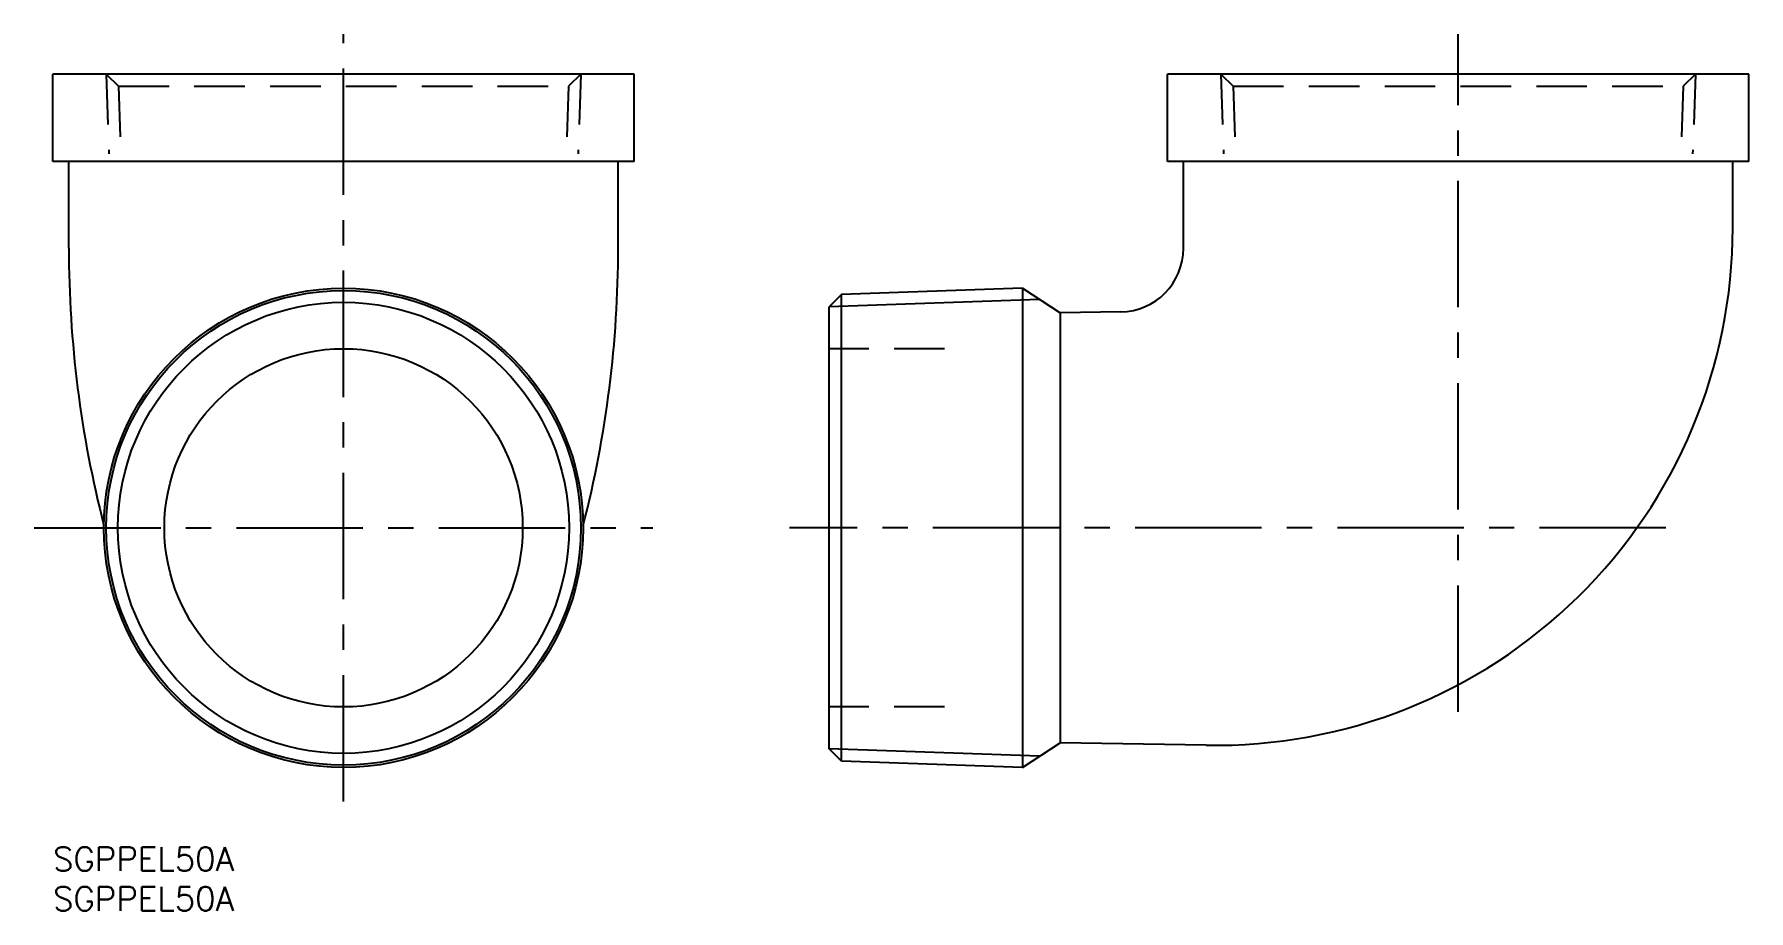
# Model space of a CAD drawing. Extents: x -2 to 213, y -8 to 102.
import ezdxf

# ---------------------------------------------------------------- set-up
doc = ezdxf.new("R2010")
doc.units = 0
doc.header["$LTSCALE"] = 0.5
doc.linetypes.add('CENTER', pattern=[50.8, 31.75, -6.35, 6.35, -6.35])
doc.linetypes.add('DASHED', pattern=[19.05, 12.7, -6.35])
for name, color, linetype in [('MSM_CENTER', 1, 'CENTER'), ('MSM_CONTINUOUS', 7, 'CONTINUOUS'), ('MSM_DASHED', 4, 'DASHED'), ('MSM_NARROW', 5, 'CONTINUOUS'), ('MSM_PART_NUMBER', 7, 'CONTINUOUS')]:
    doc.layers.add(name, color=color, linetype=linetype)
doc.styles.get("Standard").update_dxf_attribs({"font": 'txt.shx', "height": 3, "bigfont": 'bigfont.shx'})

# ---------------------------------------------------------------- blocks, each defined once
blk = doc.blocks.new('*U7')
at = {"layer": 'MSM_PART_NUMBER'}
blk.add_text('SGPPEL50A', height=3, dxfattribs=at).set_placement((0, -3))
blk = doc.blocks.new('*U8')
at = {"layer": 'MSM_PART_NUMBER'}
blk.add_text('SGPPEL50A', height=3, dxfattribs=at).set_placement((0, -8))

msp = doc.modelspace()

# ---------------------------------------------------------------- linework, layer by layer
at = {"layer": 'MSM_CENTER'}
for p, q in [((36.5, 5.73), (36.5, 102.1)), ((176.5, 17), (176.5, 102.1)), ((-2.34, 40.1), (75.34, 40.1)), ((202.61, 40.1), (92.5, 40.1))]:
    msp.add_line(p, q, dxfattribs=at)
at = {"layer": 'MSM_CONTINUOUS', "linetype": 'CONTINUOUS'}
for p, q in [((73, 97.1), (0, 97.1)), ((0, 86.1), (0, 97.1)), ((73, 86.1), (73, 97.1)), ((213, 97.1), (140, 97.1)), ((140, 86.1), (140, 97.1)), ((213, 86.1), (213, 97.1)), ((73, 86.1), (0, 86.1)), ((2, 75.22), (2, 86.1)), ((71, 75.22), (71, 86.1)), ((213, 86.1), (140, 86.1)), ((142, 75.22), (142, 86.1)), ((211, 77.78), (211, 86.1)), ((134.14, 67.22), (126.5, 67.09)), ((144.87, 12.79), (126.5, 13.11))]:
    msp.add_line(p, q, dxfattribs=at)
at = {"layer": 'MSM_CONTINUOUS'}
for p, q in [((99.03, 69.41), (97.5, 67.87)), ((121.77, 70.2), (99.03, 69.41)), ((99.03, 10.79), (99.03, 69.41)), ((121.77, 70.2), (121.77, 10)), ((121.77, 70.2), (126.5, 67.09)), ((97.5, 12.33), (97.5, 67.87)), ((126.5, 67.09), (126.5, 13.11)), ((121.77, 10), (126.5, 13.11)), ((99.03, 10.79), (97.5, 12.33)), ((121.77, 10), (99.03, 10.79))]:
    msp.add_line(p, q, dxfattribs=at)
at = {"layer": 'MSM_CONTINUOUS', "linetype": 'CONTINUOUS'}
for radius in [30.1, 22.5]:
    msp.add_circle((36.5, 40.1), radius, dxfattribs=at)
at = {"layer": 'MSM_CONTINUOUS'}
msp.add_circle((36.5, 40.1), 29.81, dxfattribs=at)
at = {"layer": 'MSM_CONTINUOUS', "linetype": 'CONTINUOUS'}
for centre, radius, start, end in [((146, 77.78), 65, 269, 0), ((142, 75.22), 140, 180, 194.405), ((-69, 75.22), 140, 345.595, 0), ((134, 75.22), 8, 271, 0)]:
    msp.add_arc(centre, radius, start, end, dxfattribs=at)
at = {"layer": 'MSM_DASHED'}
for p, q in [((6.69, 97.1), (8.23, 95.57)), ((6.69, 97.1), (7.04, 87.1)), ((66.31, 97.1), (64.77, 95.57)), ((66.31, 97.1), (65.96, 87.1)), ((146.69, 97.1), (147.04, 87.1)), ((146.69, 97.1), (148.23, 95.57)), ((206.31, 97.1), (204.77, 95.57)), ((206.31, 97.1), (205.96, 87.1)), ((8.23, 95.57), (64.77, 95.57)), ((8.23, 95.57), (8.52, 87.1)), ((64.77, 95.57), (64.48, 87.1)), ((148.23, 95.57), (204.77, 95.57)), ((148.23, 95.57), (148.52, 87.1)), ((204.77, 95.57), (204.48, 87.1)), ((112, 62.6), (97.5, 62.6)), ((112, 17.6), (97.5, 17.6))]:
    msp.add_line(p, q, dxfattribs=at)
at = {"layer": 'MSM_NARROW'}
for p, q in [((123.91, 68.8), (97.5, 67.87)), ((123.91, 11.4), (97.5, 12.33))]:
    msp.add_line(p, q, dxfattribs=at)
msp.add_circle((36.5, 40.1), 28.33, dxfattribs=at)

# ---------------------------------------------------------------- block references
at = {"layer": 'MSM_CONTINUOUS'}
for name in ['*U7', '*U8']:
    msp.add_blockref(name, (0, 0), dxfattribs=at)

doc.saveas('drawing.dxf')
